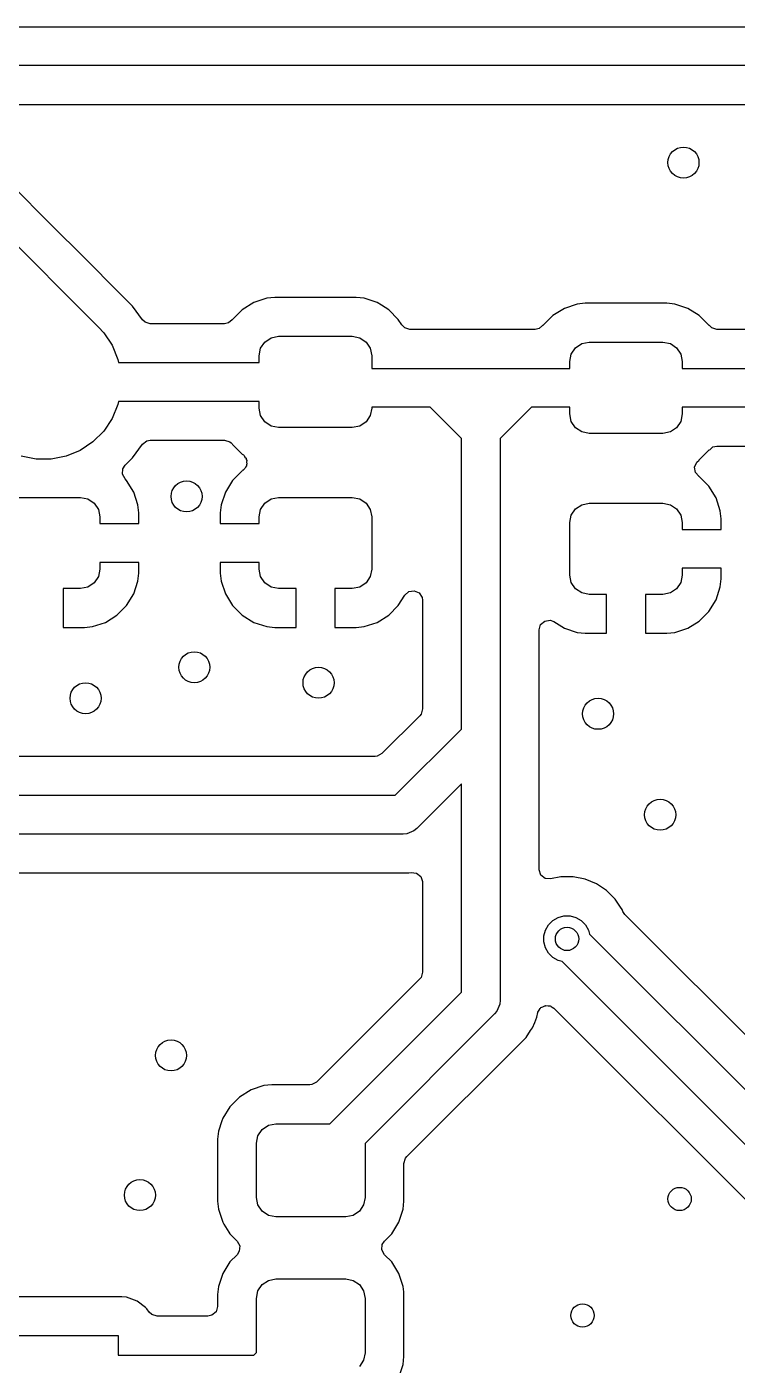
# Model space of a CAD drawing. Extents: x 2.03 to 8.88, y -5.74 to -2.97.
# Drawn here: x 3.702 to 4.063, y -3.673 to -2.994 of the extents above; entities that cross this region are included whole.
import ezdxf

# ---------------------------------------------------------------- set-up
doc = ezdxf.new("R2010")
doc.units = 0
doc.header["$MEASUREMENT"] = 0
doc.layers.add('BLACK', color=7, linetype='CONTINUOUS')

msp = doc.modelspace()

# ---------------------------------------------------------------- linework, layer by layer
at = {"layer": 'BLACK', "linetype": 'CONTINUOUS'}
for p, q in [((3.48275, -2.99409), (4.40551, -2.99409)), ((4.40143, -3.01378), (3.48275, -3.01378)), ((3.66563, -3.03348), (4.30757, -3.03348)), ((3.63552, -3.04303), (3.73886, -3.14637)), ((3.72162, -3.10127), (3.66217, -3.04182)), ((3.72494, -3.10459), (3.72162, -3.10127)), ((3.75608, -3.13573), (3.72494, -3.10459)), ((3.76111, -3.14265), (3.75608, -3.13573)), ((3.81755, -3.13396), (3.81167, -3.13759)), ((3.8241, -3.13179), (3.81755, -3.13396)), ((3.81755, -3.13396), (3.81755, -3.13396)), ((3.82815, -3.13138), (3.8241, -3.13179)), ((3.8241, -3.13179), (3.8241, -3.13179)), ((3.86949, -3.13138), (3.82815, -3.13138)), ((3.82815, -3.13138), (3.82815, -3.13138)), ((3.87354, -3.13179), (3.86949, -3.13138)), ((3.87853, -3.13344), (3.87354, -3.13179)), ((3.87354, -3.13179), (3.87354, -3.13179)), ((3.88009, -3.13396), (3.87853, -3.13344)), ((3.88232, -3.13534), (3.88009, -3.13396)), ((3.88009, -3.13396), (3.88009, -3.13396)), ((3.88597, -3.13759), (3.88232, -3.13534)), ((3.98158, -3.13474), (3.97503, -3.13692)), ((3.98563, -3.13433), (3.98158, -3.13474)), ((3.98158, -3.13474), (3.98158, -3.13474)), ((4.02697, -3.13433), (3.98563, -3.13433)), ((3.98563, -3.13433), (3.98563, -3.13433)), ((4.03102, -3.13474), (4.02697, -3.13433)), ((4.03757, -3.13692), (4.03102, -3.13474)), ((4.03102, -3.13474), (4.03102, -3.13474)), ((3.76242, -3.14389), (3.76111, -3.14265)), ((3.80653, -3.14264), (3.80482, -3.14419)), ((3.80661, -3.1427), (3.80653, -3.14264)), ((3.80678, -3.14247), (3.80661, -3.1427)), ((3.81167, -3.13759), (3.80678, -3.14247)), ((3.89085, -3.14247), (3.88597, -3.13759)), ((3.8926, -3.1453), (3.89085, -3.14247)), ((3.96915, -3.14054), (3.96426, -3.14543)), ((3.97503, -3.13692), (3.96915, -3.14054)), ((3.97503, -3.13692), (3.97503, -3.13692)), ((4.04345, -3.14054), (4.03757, -3.13692)), ((4.04834, -3.14543), (4.04345, -3.14054)), ((4.04345, -3.14054), (4.04345, -3.14054)), ((3.73886, -3.14637), (3.74146, -3.14924)), ((3.74146, -3.14924), (3.74574, -3.15565)), ((3.76506, -3.14467), (3.76242, -3.14389)), ((3.80271, -3.14467), (3.76506, -3.14467)), ((3.80482, -3.14419), (3.80271, -3.14467)), ((3.89411, -3.14684), (3.8926, -3.1453)), ((3.89675, -3.14762), (3.89411, -3.14684)), ((3.96019, -3.14762), (3.89675, -3.14762)), ((3.9623, -3.14714), (3.96019, -3.14762)), ((3.96402, -3.14559), (3.9623, -3.14714)), ((3.96409, -3.14565), (3.96402, -3.14559)), ((3.96426, -3.14543), (3.96409, -3.14565)), ((4.04851, -3.14565), (4.04834, -3.14543)), ((4.04856, -3.14561), (4.04851, -3.14565)), ((4.04977, -3.14684), (4.04856, -3.14561)), ((4.05241, -3.14762), (4.04977, -3.14684)), ((4.08893, -3.14762), (4.05241, -3.14762)), ((3.74574, -3.15565), (3.7487, -3.16278)), ((3.82102, -3.15716), (3.82316, -3.15397)), ((3.82316, -3.15397), (3.82635, -3.15183)), ((3.82635, -3.15183), (3.83012, -3.15108)), ((3.83012, -3.15108), (3.86752, -3.15108)), ((3.86752, -3.15108), (3.87129, -3.15183)), ((3.87129, -3.15183), (3.87448, -3.15397)), ((3.87448, -3.15397), (3.87661, -3.15716)), ((3.98064, -3.15692), (3.98383, -3.15478)), ((3.98383, -3.15478), (3.9876, -3.15404)), ((3.9876, -3.15404), (4.025, -3.15404)), ((4.025, -3.15404), (4.02877, -3.15478)), ((4.02877, -3.15478), (4.03196, -3.15692)), ((3.7487, -3.16278), (3.74901, -3.16437)), ((3.82028, -3.16093), (3.82102, -3.15716)), ((3.82028, -3.16437), (3.82028, -3.16093)), ((3.87661, -3.15716), (3.87736, -3.16093)), ((3.87736, -3.16093), (3.87736, -3.16732)), ((3.97776, -3.16388), (3.97851, -3.16011)), ((3.97851, -3.16011), (3.98064, -3.15692)), ((4.03196, -3.15692), (4.03409, -3.16011)), ((4.03409, -3.16011), (4.03484, -3.16388)), ((3.74901, -3.16437), (3.82028, -3.16437)), ((3.87736, -3.16732), (3.90748, -3.16732)), ((3.90748, -3.16732), (3.91102, -3.16732)), ((3.91102, -3.16732), (3.93268, -3.16732)), ((3.93268, -3.16732), (3.95669, -3.16732)), ((3.95669, -3.16732), (3.97776, -3.16732)), ((3.97776, -3.16732), (3.97776, -3.16388)), ((4.03484, -3.16388), (4.03484, -3.16732)), ((4.03484, -3.16732), (4.1065, -3.16732)), ((3.7487, -3.18564), (3.74574, -3.19277)), ((3.74901, -3.18406), (3.7487, -3.18564)), ((3.82028, -3.18406), (3.74901, -3.18406)), ((3.82028, -3.1875), (3.82028, -3.18406)), ((3.82102, -3.19127), (3.82028, -3.1875)), ((3.87736, -3.1875), (3.87661, -3.19127)), ((3.90695, -3.18701), (3.87736, -3.18701)), ((3.87736, -3.18701), (3.87736, -3.1875)), ((3.92283, -3.2029), (3.90695, -3.18701)), ((3.95841, -3.18701), (3.94252, -3.2029)), ((3.97776, -3.18701), (3.95841, -3.18701)), ((3.97776, -3.19045), (3.97776, -3.18701)), ((4.1065, -3.18701), (4.03484, -3.18701)), ((4.03484, -3.18701), (4.03484, -3.19045)), ((3.74574, -3.19277), (3.74146, -3.19919)), ((3.82316, -3.19446), (3.82102, -3.19127)), ((3.82635, -3.19659), (3.82316, -3.19446)), ((3.83012, -3.19734), (3.82635, -3.19659)), ((3.87129, -3.19659), (3.86752, -3.19734)), ((3.87448, -3.19446), (3.87129, -3.19659)), ((3.87661, -3.19127), (3.87448, -3.19446)), ((3.97851, -3.19422), (3.97776, -3.19045)), ((3.98064, -3.19741), (3.97851, -3.19422)), ((4.03409, -3.19422), (4.03196, -3.19741)), ((4.03484, -3.19045), (4.03409, -3.19422)), ((3.74146, -3.19919), (3.736, -3.20465)), ((3.76329, -3.20409), (3.76506, -3.20376)), ((3.76506, -3.20376), (3.80271, -3.20376)), ((3.80271, -3.20376), (3.80535, -3.20453)), ((3.86752, -3.19734), (3.83012, -3.19734)), ((3.92283, -3.31693), (3.92283, -3.2029)), ((3.94252, -3.2029), (3.94252, -3.31693)), ((3.98383, -3.19955), (3.98064, -3.19741)), ((3.9876, -3.2003), (3.98383, -3.19955)), ((4.025, -3.2003), (3.9876, -3.2003)), ((4.02877, -3.19955), (4.025, -3.2003)), ((4.03196, -3.19741), (4.02877, -3.19955)), ((3.72958, -3.20893), (3.72245, -3.21189)), ((3.736, -3.20465), (3.72958, -3.20893)), ((3.75608, -3.2127), (3.76111, -3.20577)), ((3.76111, -3.20577), (3.76329, -3.20409)), ((3.80535, -3.20453), (3.80613, -3.20516)), ((3.80613, -3.20516), (3.80655, -3.20558)), ((3.80655, -3.20558), (3.80678, -3.20595)), ((3.80678, -3.20595), (3.81167, -3.21084)), ((4.04345, -3.21379), (4.04834, -3.2089)), ((4.04834, -3.2089), (4.04851, -3.20868)), ((4.04834, -3.2089), (4.04834, -3.2089)), ((4.04851, -3.20868), (4.04858, -3.20874)), ((4.04858, -3.20874), (4.0503, -3.20719)), ((4.0503, -3.20719), (4.05241, -3.20671)), ((4.05241, -3.20671), (4.08893, -3.20671)), ((3.70716, -3.21339), (3.6996, -3.21189)), ((3.71488, -3.21339), (3.70716, -3.21339)), ((3.72245, -3.21189), (3.71488, -3.21339)), ((3.75115, -3.21825), (3.75227, -3.21651)), ((3.75227, -3.21651), (3.75608, -3.2127)), ((3.81167, -3.21084), (3.81227, -3.21121)), ((3.81227, -3.21121), (3.81266, -3.21159)), ((3.81266, -3.21159), (3.81307, -3.21233)), ((3.81332, -3.21742), (3.81298, -3.2182)), ((3.81307, -3.21233), (3.81364, -3.21296)), ((3.81382, -3.21674), (3.81332, -3.21742)), ((3.81364, -3.21296), (3.81373, -3.21351)), ((3.81373, -3.21351), (3.814, -3.214)), ((3.81386, -3.21619), (3.81382, -3.21674)), ((3.81408, -3.21568), (3.81386, -3.21619)), ((3.814, -3.214), (3.81394, -3.21484)), ((3.81394, -3.21484), (3.81408, -3.21568)), ((4.04104, -3.21742), (4.04214, -3.2149)), ((4.04148, -3.22013), (4.04104, -3.21742)), ((4.04214, -3.2149), (4.04332, -3.21387)), ((4.04332, -3.21387), (4.04345, -3.21379)), ((3.75096, -3.221), (3.75115, -3.21825)), ((3.75227, -3.22341), (3.75096, -3.221)), ((3.75304, -3.22418), (3.75227, -3.22341)), ((3.75667, -3.23005), (3.75304, -3.22418)), ((3.8068, -3.22418), (3.80317, -3.23005)), ((3.81168, -3.2193), (3.8068, -3.22418)), ((3.8118, -3.21923), (3.81168, -3.2193)), ((3.81168, -3.2193), (3.81168, -3.2193)), ((3.81204, -3.21901), (3.8118, -3.21923)), ((3.81219, -3.21896), (3.81204, -3.21901)), ((3.81233, -3.21876), (3.81219, -3.21896)), ((3.81298, -3.2182), (3.81233, -3.21876)), ((4.04322, -3.22207), (4.04148, -3.22013)), ((4.04326, -3.22211), (4.04322, -3.22207)), ((4.04322, -3.22207), (4.04322, -3.22207)), ((4.04332, -3.22218), (4.04326, -3.22211)), ((4.04344, -3.22225), (4.04332, -3.22218)), ((4.04832, -3.22713), (4.04344, -3.22225)), ((4.04344, -3.22225), (4.04344, -3.22225)), ((3.75884, -3.23661), (3.75667, -3.23005)), ((3.75667, -3.23005), (3.75667, -3.23005)), ((3.80317, -3.23005), (3.801, -3.23661)), ((3.80317, -3.23005), (3.80317, -3.23005)), ((4.05194, -3.23301), (4.04832, -3.22713)), ((3.69232, -3.23278), (3.72972, -3.23278)), ((3.72972, -3.23278), (3.73349, -3.23352)), ((3.73349, -3.23352), (3.73668, -3.23566)), ((3.73668, -3.23566), (3.73882, -3.23885)), ((3.75925, -3.24065), (3.75884, -3.23661)), ((3.801, -3.23661), (3.80059, -3.24065)), ((3.801, -3.23661), (3.801, -3.23661)), ((3.82102, -3.23885), (3.82316, -3.23566)), ((3.82316, -3.23566), (3.82635, -3.23352)), ((3.82635, -3.23352), (3.83012, -3.23278)), ((3.83012, -3.23278), (3.86752, -3.23278)), ((3.86752, -3.23278), (3.87129, -3.23352)), ((3.87129, -3.23352), (3.87448, -3.23566)), ((3.87448, -3.23566), (3.87661, -3.23885)), ((3.98064, -3.23861), (3.98383, -3.23648)), ((3.98383, -3.23648), (3.9876, -3.23573)), ((3.9876, -3.23573), (4.025, -3.23573)), ((4.025, -3.23573), (4.02877, -3.23648)), ((4.02877, -3.23648), (4.03196, -3.23861)), ((4.05411, -3.23956), (4.05194, -3.23301)), ((4.05194, -3.23301), (4.05194, -3.23301)), ((3.73882, -3.23885), (3.73957, -3.24262)), ((3.73957, -3.24262), (3.73957, -3.24606)), ((3.75925, -3.24606), (3.75925, -3.24065)), ((3.75925, -3.24065), (3.75925, -3.24065)), ((3.80059, -3.24065), (3.80059, -3.24606)), ((3.82028, -3.24262), (3.82102, -3.23885)), ((3.82028, -3.24606), (3.82028, -3.24262)), ((3.87661, -3.23885), (3.87736, -3.24262)), ((3.87736, -3.24262), (3.87736, -3.26919)), ((3.97776, -3.24557), (3.97851, -3.2418)), ((3.97851, -3.2418), (3.98064, -3.23861)), ((4.03196, -3.23861), (4.03409, -3.2418)), ((4.03409, -3.2418), (4.03484, -3.24557)), ((4.05453, -3.2436), (4.05411, -3.23956)), ((4.05453, -3.24902), (4.05453, -3.2436)), ((4.05453, -3.2436), (4.05453, -3.2436)), ((3.73957, -3.24606), (3.75925, -3.24606)), ((3.80059, -3.24606), (3.82028, -3.24606)), ((3.97776, -3.27215), (3.97776, -3.24557)), ((4.03484, -3.24557), (4.03484, -3.24902)), ((4.03484, -3.24902), (4.05453, -3.24902)), ((3.73957, -3.26919), (3.73882, -3.27296)), ((3.75925, -3.26575), (3.73957, -3.26575)), ((3.73957, -3.26575), (3.73957, -3.26919)), ((3.75884, -3.2752), (3.75925, -3.27116)), ((3.75925, -3.27116), (3.75925, -3.26575)), ((3.75925, -3.27116), (3.75925, -3.27116)), ((3.82028, -3.26575), (3.80059, -3.26575)), ((3.80059, -3.26575), (3.80059, -3.27116)), ((3.80059, -3.27116), (3.801, -3.2752)), ((3.82028, -3.26919), (3.82028, -3.26575)), ((3.82102, -3.27296), (3.82028, -3.26919)), ((3.87736, -3.26919), (3.87661, -3.27296)), ((4.05453, -3.2687), (4.03484, -3.2687)), ((4.03484, -3.2687), (4.03484, -3.27215)), ((4.05453, -3.27411), (4.05453, -3.2687)), ((3.73349, -3.27829), (3.72972, -3.27904)), ((3.73668, -3.27615), (3.73349, -3.27829)), ((3.73882, -3.27296), (3.73668, -3.27615)), ((3.75667, -3.28176), (3.75884, -3.2752)), ((3.75884, -3.2752), (3.75884, -3.2752)), ((3.801, -3.2752), (3.80317, -3.28176)), ((3.82316, -3.27615), (3.82102, -3.27296)), ((3.82635, -3.27829), (3.82316, -3.27615)), ((3.83012, -3.27904), (3.82635, -3.27829)), ((3.87129, -3.27829), (3.86752, -3.27904)), ((3.87448, -3.27615), (3.87129, -3.27829)), ((3.87661, -3.27296), (3.87448, -3.27615)), ((3.97851, -3.27591), (3.97776, -3.27215)), ((3.98064, -3.27911), (3.97851, -3.27591)), ((4.03409, -3.27591), (4.03196, -3.27911)), ((4.03484, -3.27215), (4.03409, -3.27591)), ((4.05194, -3.28471), (4.05411, -3.27816)), ((4.05411, -3.27816), (4.05453, -3.27411)), ((4.05411, -3.27816), (4.05411, -3.27816)), ((4.05453, -3.27411), (4.05453, -3.27411)), ((3.72972, -3.27904), (3.72087, -3.27904)), ((3.72087, -3.27904), (3.72087, -3.29872)), ((3.75304, -3.28763), (3.75667, -3.28176)), ((3.75667, -3.28176), (3.75667, -3.28176)), ((3.80317, -3.28176), (3.80317, -3.28176)), ((3.80317, -3.28176), (3.8068, -3.28763)), ((3.83898, -3.27904), (3.83012, -3.27904)), ((3.83898, -3.29872), (3.83898, -3.27904)), ((3.86752, -3.27904), (3.85866, -3.27904)), ((3.85866, -3.27904), (3.85866, -3.29872)), ((3.89084, -3.28763), (3.89409, -3.28236)), ((3.89409, -3.28236), (3.89614, -3.28052)), ((3.89614, -3.28052), (3.89885, -3.28008)), ((3.89885, -3.28008), (3.90138, -3.28117)), ((3.90138, -3.28117), (3.90291, -3.28346)), ((3.90291, -3.28346), (3.90313, -3.28492)), ((3.90313, -3.28492), (3.90313, -3.34007)), ((3.98383, -3.28124), (3.98064, -3.27911)), ((3.9876, -3.28199), (3.98383, -3.28124)), ((3.99646, -3.28199), (3.9876, -3.28199)), ((3.99646, -3.30167), (3.99646, -3.28199)), ((4.025, -3.28199), (4.01614, -3.28199)), ((4.01614, -3.28199), (4.01614, -3.30167)), ((4.02877, -3.28124), (4.025, -3.28199)), ((4.03196, -3.27911), (4.02877, -3.28124)), ((4.04832, -3.29058), (4.05194, -3.28471)), ((4.05194, -3.28471), (4.05194, -3.28471)), ((3.74816, -3.29251), (3.75304, -3.28763)), ((3.8068, -3.28763), (3.81168, -3.29251)), ((3.88596, -3.29251), (3.89084, -3.28763)), ((4.04344, -3.29547), (4.04832, -3.29058)), ((3.72087, -3.29872), (3.73169, -3.29872)), ((3.73169, -3.29872), (3.73574, -3.29831)), ((3.73169, -3.29872), (3.73169, -3.29872)), ((3.73574, -3.29831), (3.74229, -3.29614)), ((3.74229, -3.29614), (3.74816, -3.29251)), ((3.74229, -3.29614), (3.74229, -3.29614)), ((3.81168, -3.29251), (3.81755, -3.29614)), ((3.81755, -3.29614), (3.81755, -3.29614)), ((3.81755, -3.29614), (3.82411, -3.29831)), ((3.82411, -3.29831), (3.82411, -3.29831)), ((3.82411, -3.29831), (3.82815, -3.29872)), ((3.82815, -3.29872), (3.83898, -3.29872)), ((3.83898, -3.29872), (3.83898, -3.29872)), ((3.85866, -3.29872), (3.86949, -3.29872)), ((3.86949, -3.29872), (3.87353, -3.29831)), ((3.86949, -3.29872), (3.86949, -3.29872)), ((3.87353, -3.29831), (3.88008, -3.29614)), ((3.88008, -3.29614), (3.88596, -3.29251)), ((3.88008, -3.29614), (3.88008, -3.29614)), ((3.96222, -3.29993), (3.963, -3.2973)), ((3.963, -3.2973), (3.96508, -3.29549)), ((3.96508, -3.29549), (3.9678, -3.2951)), ((3.9678, -3.2951), (3.96967, -3.29578)), ((3.96967, -3.29578), (3.97503, -3.29909)), ((4.03756, -3.29909), (4.04344, -3.29547)), ((3.96222, -3.42143), (3.96222, -3.29993)), ((3.97503, -3.29909), (3.97503, -3.29909)), ((3.97503, -3.29909), (3.98159, -3.30126)), ((3.98159, -3.30126), (3.98159, -3.30126)), ((3.98159, -3.30126), (3.98563, -3.30167)), ((3.98563, -3.30167), (3.99646, -3.30167)), ((3.99646, -3.30167), (3.99646, -3.30167)), ((4.01614, -3.30167), (4.02697, -3.30167)), ((4.02697, -3.30167), (4.03101, -3.30126)), ((4.02697, -3.30167), (4.02697, -3.30167)), ((4.03101, -3.30126), (4.03756, -3.29909)), ((4.03756, -3.29909), (4.03756, -3.29909)), ((3.92283, -3.3374), (3.92283, -3.31693)), ((3.94252, -3.31693), (3.94252, -3.3374)), ((3.92283, -3.35025), (3.92283, -3.3374)), ((3.94252, -3.3374), (3.94252, -3.35433)), ((3.9017, -3.34352), (3.8825, -3.36272)), ((3.90235, -3.34271), (3.9017, -3.34352)), ((3.90313, -3.34007), (3.90235, -3.34271)), ((3.88923, -3.38386), (3.92283, -3.35025)), ((3.94252, -3.35433), (3.94252, -3.4878)), ((3.87905, -3.36415), (3.69845, -3.36415)), ((3.88008, -3.36404), (3.87905, -3.36415)), ((3.8825, -3.36272), (3.88008, -3.36404)), ((3.92283, -3.37809), (3.90027, -3.40066)), ((3.92283, -3.48372), (3.92283, -3.37809)), ((3.67815, -3.38386), (3.88923, -3.38386)), ((3.90027, -3.40066), (3.89878, -3.40188)), ((3.89331, -3.40354), (3.67815, -3.40354)), ((3.89523, -3.40335), (3.89331, -3.40354)), ((3.89878, -3.40188), (3.89523, -3.40335)), ((3.89878, -3.40188), (3.89878, -3.40188)), ((3.69845, -3.42325), (3.89622, -3.42325)), ((3.89622, -3.42325), (3.8973, -3.42303)), ((3.8973, -3.42303), (3.90004, -3.42328)), ((3.90004, -3.42328), (3.90221, -3.42497)), ((3.90221, -3.42497), (3.90312, -3.42756)), ((3.90312, -3.42756), (3.90313, -3.42782)), ((3.90313, -3.42782), (3.90313, -3.47353)), ((3.96223, -3.42169), (3.96222, -3.42143)), ((3.96315, -3.42428), (3.96223, -3.42169)), ((3.96532, -3.42597), (3.96315, -3.42428)), ((3.96806, -3.42621), (3.96532, -3.42597)), ((3.97327, -3.42518), (3.96806, -3.42621)), ((3.97948, -3.42518), (3.97327, -3.42518)), ((3.97327, -3.42518), (3.97327, -3.42518)), ((3.98557, -3.42639), (3.97948, -3.42518)), ((3.97948, -3.42518), (3.97948, -3.42518)), ((3.99131, -3.42876), (3.98557, -3.42639)), ((3.98557, -3.42639), (3.98557, -3.42639)), ((3.99647, -3.43221), (3.99131, -3.42876)), ((3.99131, -3.42876), (3.99131, -3.42876)), ((4.00086, -3.4366), (3.99647, -3.43221)), ((3.99647, -3.43221), (3.99647, -3.43221)), ((4.00354, -3.44062), (4.00086, -3.4366)), ((4.00431, -3.44176), (4.00354, -3.44062)), ((3.96701, -3.4495), (3.96919, -3.44732)), ((3.96919, -3.44732), (3.97186, -3.44578)), ((3.97186, -3.44578), (3.97484, -3.44498)), ((3.97484, -3.44498), (3.97792, -3.44498)), ((3.97792, -3.44498), (3.9809, -3.44578)), ((3.9809, -3.44578), (3.98357, -3.44732)), ((3.98357, -3.44732), (3.98575, -3.4495)), ((4.00469, -3.4427), (4.00431, -3.44176)), ((4.00575, -3.44428), (4.00469, -3.4427)), ((4.12557, -3.5641), (4.00575, -3.44428)), ((3.96467, -3.45515), (3.96547, -3.45217)), ((3.96547, -3.45217), (3.96701, -3.4495)), ((3.98575, -3.4495), (3.98729, -3.45217)), ((3.98729, -3.45217), (3.98784, -3.45424)), ((3.98784, -3.45424), (4.19463, -3.66102)), ((3.96467, -3.45823), (3.96467, -3.45515)), ((3.96547, -3.46121), (3.96467, -3.45823)), ((3.96701, -3.46388), (3.96547, -3.46121)), ((3.96919, -3.46606), (3.96701, -3.46388)), ((3.97186, -3.4676), (3.96919, -3.46606)), ((3.97392, -3.46816), (3.97186, -3.4676)), ((4.18359, -3.67783), (3.97392, -3.46816)), ((3.90313, -3.47353), (3.90235, -3.47617)), ((3.9017, -3.47699), (3.84943, -3.52926)), ((3.90235, -3.47617), (3.9017, -3.47699)), ((3.85616, -3.55039), (3.92283, -3.48372)), ((3.94252, -3.4878), (3.94233, -3.48972)), ((3.93964, -3.49475), (3.87402, -3.56038)), ((3.94086, -3.49326), (3.93964, -3.49475)), ((3.94233, -3.48972), (3.94086, -3.49326)), ((3.94233, -3.48972), (3.94233, -3.48972)), ((3.96109, -3.49641), (3.96155, -3.49408)), ((3.96155, -3.49408), (3.96164, -3.49382)), ((3.96164, -3.49382), (3.96226, -3.49289)), ((3.96226, -3.49289), (3.96278, -3.4919)), ((3.96278, -3.4919), (3.96302, -3.49177)), ((3.96302, -3.49177), (3.96317, -3.49154)), ((3.96317, -3.49154), (3.9642, -3.4911)), ((3.9642, -3.4911), (3.96517, -3.49054)), ((3.96517, -3.49054), (3.96544, -3.49056)), ((3.96544, -3.49056), (3.9657, -3.49045)), ((3.9657, -3.49045), (3.9668, -3.49063)), ((3.9668, -3.49063), (3.96791, -3.49069)), ((3.96791, -3.49069), (3.96818, -3.49086)), ((3.96818, -3.49086), (3.96841, -3.4909)), ((3.96841, -3.4909), (3.9688, -3.49125)), ((3.9688, -3.49125), (3.96974, -3.49184)), ((3.96974, -3.49184), (4.16581, -3.68791)), ((3.95795, -3.50316), (3.95886, -3.50179)), ((3.95886, -3.50179), (3.96, -3.49904)), ((3.96, -3.49904), (3.96109, -3.49641)), ((3.89515, -3.56711), (3.95563, -3.50663)), ((3.95563, -3.50663), (3.95795, -3.50316)), ((3.84943, -3.52926), (3.84701, -3.53058)), ((3.81617, -3.53328), (3.81029, -3.5369)), ((3.82272, -3.5311), (3.81617, -3.53328)), ((3.81617, -3.53328), (3.81617, -3.53328)), ((3.82677, -3.53069), (3.82272, -3.5311)), ((3.82272, -3.5311), (3.82272, -3.5311)), ((3.84598, -3.53069), (3.82677, -3.53069)), ((3.82677, -3.53069), (3.82677, -3.53069)), ((3.84701, -3.53058), (3.84598, -3.53069)), ((3.80541, -3.54179), (3.80178, -3.54766)), ((3.81029, -3.5369), (3.80541, -3.54179)), ((3.80136, -3.54892), (3.79961, -3.55422)), ((3.80178, -3.54766), (3.80136, -3.54892)), ((3.80178, -3.54766), (3.80178, -3.54766)), ((3.79961, -3.55422), (3.79919, -3.55827)), ((3.79961, -3.55422), (3.79961, -3.55422)), ((3.79961, -3.55422), (3.79961, -3.55422)), ((3.8189, -3.56024), (3.81965, -3.55647)), ((3.81965, -3.55647), (3.82178, -3.55328)), ((3.82178, -3.55328), (3.82497, -3.55114)), ((3.82497, -3.55114), (3.82874, -3.55039)), ((3.82874, -3.55039), (3.85616, -3.55039)), ((3.79919, -3.55827), (3.79919, -3.58976)), ((3.8189, -3.5878), (3.8189, -3.56024)), ((3.87402, -3.56038), (3.87402, -3.5878)), ((3.89372, -3.57056), (3.8945, -3.56792)), ((3.8945, -3.56792), (3.89515, -3.56711)), ((3.89372, -3.58976), (3.89372, -3.57056)), ((3.79919, -3.58976), (3.79919, -3.58976)), ((3.79919, -3.58976), (3.79961, -3.59381)), ((3.81965, -3.59156), (3.8189, -3.5878)), ((3.87402, -3.5878), (3.87327, -3.59156)), ((3.89331, -3.59381), (3.89372, -3.58976)), ((3.79961, -3.59381), (3.79961, -3.59381)), ((3.79961, -3.59381), (3.80178, -3.60037)), ((3.82178, -3.59475), (3.81965, -3.59156)), ((3.82497, -3.59689), (3.82178, -3.59475)), ((3.82874, -3.59764), (3.82497, -3.59689)), ((3.86794, -3.59689), (3.86417, -3.59764)), ((3.87113, -3.59475), (3.86794, -3.59689)), ((3.87327, -3.59156), (3.87113, -3.59475)), ((3.89113, -3.60037), (3.89331, -3.59381)), ((3.80178, -3.60037), (3.80178, -3.60037)), ((3.80178, -3.60037), (3.80234, -3.60127)), ((3.80234, -3.60127), (3.80484, -3.60534)), ((3.86417, -3.59764), (3.82874, -3.59764)), ((3.88751, -3.60625), (3.89113, -3.60037)), ((3.80484, -3.60534), (3.80541, -3.60625)), ((3.80541, -3.60625), (3.80909, -3.60993)), ((3.80909, -3.60993), (3.81041, -3.61235)), ((3.8827, -3.61168), (3.88382, -3.60993)), ((3.88382, -3.60993), (3.88751, -3.60625)), ((3.80909, -3.61684), (3.80541, -3.62053)), ((3.81021, -3.61509), (3.80909, -3.61684)), ((3.81041, -3.61235), (3.81021, -3.61509)), ((3.8825, -3.61442), (3.8827, -3.61168)), ((3.88382, -3.61684), (3.8825, -3.61442)), ((3.88751, -3.62053), (3.88382, -3.61684)), ((3.80541, -3.62053), (3.80178, -3.6264)), ((3.89113, -3.6264), (3.88751, -3.62053)), ((3.80178, -3.6264), (3.79961, -3.63296)), ((3.80178, -3.6264), (3.80178, -3.6264)), ((3.82178, -3.63202), (3.82497, -3.62988)), ((3.82497, -3.62988), (3.82874, -3.62913)), ((3.82874, -3.62913), (3.86417, -3.62913)), ((3.86417, -3.62913), (3.86794, -3.62988)), ((3.86794, -3.62988), (3.87113, -3.63202)), ((3.89299, -3.632), (3.89113, -3.6264)), ((3.7507, -3.63817), (3.63867, -3.63817)), ((3.75305, -3.63842), (3.7507, -3.63817)), ((3.7507, -3.63817), (3.7507, -3.63817)), ((3.7507, -3.63817), (3.7507, -3.63817)), ((3.7507, -3.63817), (3.7507, -3.63817)), ((3.79961, -3.63296), (3.79919, -3.63701)), ((3.79919, -3.63701), (3.79919, -3.64313)), ((3.79961, -3.63296), (3.79961, -3.63296)), ((3.79961, -3.63296), (3.79961, -3.63296)), ((3.8189, -3.63898), (3.81965, -3.63521)), ((3.81965, -3.63521), (3.82178, -3.63202)), ((3.87113, -3.63202), (3.87327, -3.63521)), ((3.87327, -3.63521), (3.87402, -3.63898)), ((3.89331, -3.63296), (3.89299, -3.632)), ((3.89358, -3.63563), (3.89331, -3.63296)), ((3.89331, -3.63296), (3.89331, -3.63296)), ((3.89372, -3.63701), (3.89358, -3.63563)), ((3.89372, -3.6685), (3.89372, -3.63701)), ((3.75836, -3.6404), (3.75305, -3.63842)), ((3.75305, -3.63842), (3.75305, -3.63842)), ((3.76267, -3.64363), (3.75836, -3.6404)), ((3.75836, -3.6404), (3.75836, -3.6404)), ((3.7629, -3.6438), (3.76267, -3.64363)), ((3.76328, -3.64431), (3.7629, -3.6438)), ((3.76459, -3.64606), (3.76328, -3.64431)), ((3.79919, -3.64313), (3.79842, -3.64577)), ((3.8189, -3.6664), (3.8189, -3.63898)), ((3.87402, -3.63898), (3.87402, -3.66654)), ((3.76585, -3.64724), (3.76459, -3.64606)), ((3.76849, -3.64801), (3.76585, -3.64724)), ((3.79431, -3.64801), (3.76849, -3.64801)), ((3.79634, -3.64757), (3.79431, -3.64801)), ((3.79842, -3.64577), (3.79634, -3.64757)), ((3.64055, -3.65787), (3.74882, -3.65787)), ((3.74882, -3.65787), (3.74882, -3.66772)), ((3.74882, -3.66772), (3.81758, -3.66772)), ((3.81758, -3.66772), (3.8189, -3.6664)), ((3.87327, -3.6703), (3.87113, -3.6735)), ((3.87402, -3.66654), (3.87327, -3.6703)), ((3.89331, -3.67255), (3.89372, -3.6685)), ((3.89113, -3.67911), (3.89331, -3.67255))]:
    msp.add_line(p, q, dxfattribs=at)
at = {"layer": 'BLACK'}
for centre, radius in [((4.03543, -3.06299), 0.00787), ((3.78346, -3.23228), 0.00787), ((3.7874, -3.3189), 0.00787), ((3.85039, -3.32677), 0.00787), ((3.73228, -3.33465), 0.00787), ((3.99213, -3.34252), 0.00787), ((4.02362, -3.3937), 0.00787), ((3.97638, -3.45669), 0.00591), ((3.77559, -3.51575), 0.00787), ((3.75984, -3.58661), 0.00787), ((4.03346, -3.58858), 0.00591), ((3.98425, -3.64764), 0.00591)]:
    msp.add_circle(centre, radius, dxfattribs=at)
at = {"layer": 'WHITE'}
for centre, radius in [((4.03543, -3.06299), 0.00787), ((3.78346, -3.23228), 0.00787), ((3.7874, -3.3189), 0.00787), ((3.85039, -3.32677), 0.00787), ((3.73228, -3.33465), 0.00787), ((3.99213, -3.34252), 0.00787), ((4.02362, -3.3937), 0.00787), ((3.97638, -3.45669), 0.00591), ((3.77559, -3.51575), 0.00787), ((3.75984, -3.58661), 0.00787), ((4.03346, -3.58858), 0.00591), ((3.98425, -3.64764), 0.00591)]:
    msp.add_circle(centre, radius, dxfattribs=at)

doc.saveas('drawing.dxf')
